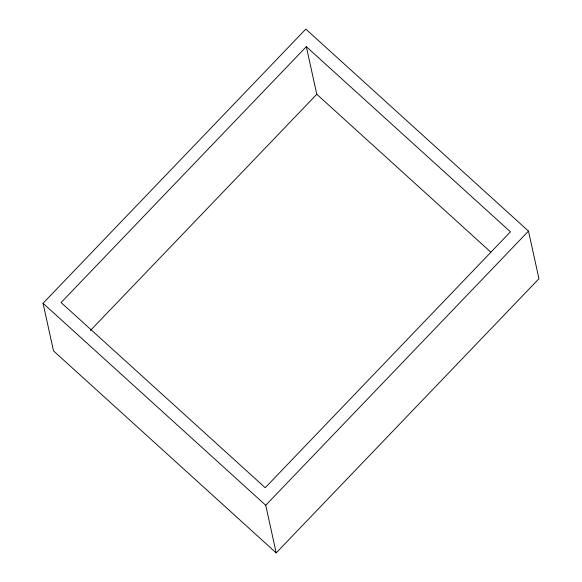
<?xml version="1.0" encoding="UTF-8"?>
<svg xmlns="http://www.w3.org/2000/svg" width="582" height="582" viewBox="0 0 582 582"><rect width="100%" height="100%" fill="white"/><g stroke="black" fill="none" stroke-linecap="round" stroke-linejoin="round"><path stroke-width="0.87" d="M43.046 303.28L305.797 29.1L528.478 231.098L538.954 278.72L276.203 552.9L53.522 350.902L43.046 303.28L265.734 505.278L276.203 552.9M306.314 46.655L61.088 302.553L265.217 487.723L510.443 231.825L306.314 46.655L316.783 94.277L490.699 252.035M90.421 330.489L316.783 94.277M265.734 505.278L528.478 231.098"/></g></svg>
